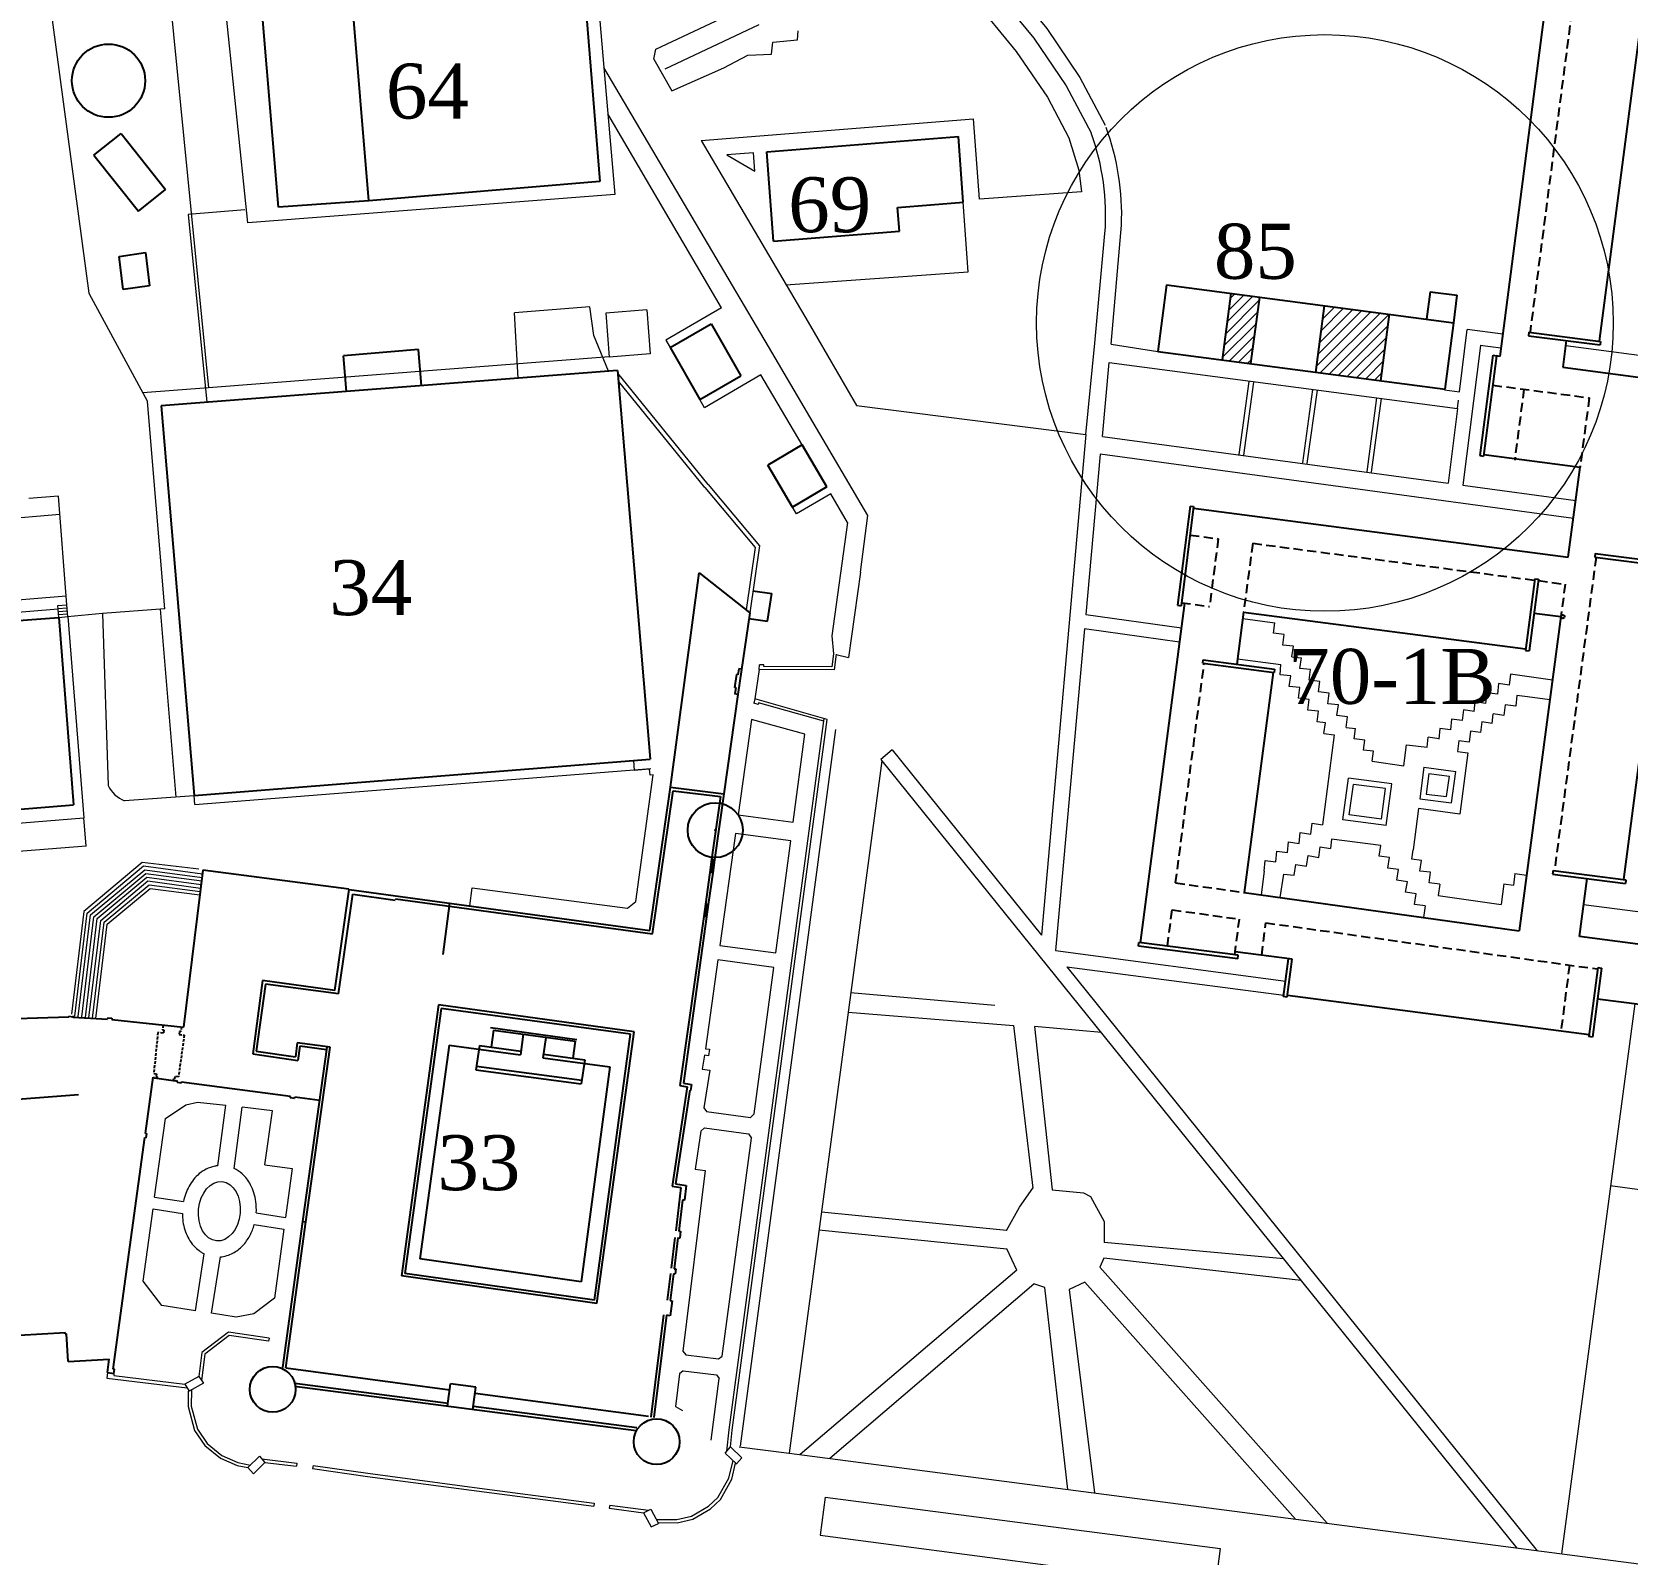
# Model space of a CAD drawing. Header units: millimetres. Extents: x 740 to 5908, y 1492 to 3373.
# Drawn here: x 4745.2 to 4919.4, y 2730.4 to 2896.7 of the extents above; entities that cross this region are included whole.
import ezdxf

# ---------------------------------------------------------------- set-up
doc = ezdxf.new("R2010")
doc.units = ezdxf.units.MM
doc.header["$PDMODE"] = 32
doc.header["$PDSIZE"] = 6
doc.linetypes.add('OCULTA2', pattern=[0.3, 0.2, -0.1])
doc.linetypes.add('OCULTA3', pattern=[0.45, 0.3, -0.15])
for name, color, linetype in [('AUXIPUNT', 7, 'Continuous'), ('CERCAS', 42, 'Continuous'), ('CONSTRU3', 3, 'Continuous'), ('CVL_PUNTO_NUM', 7, 'Continuous'), ('EDIFICIOS', 7, 'Continuous'), ('OTROS', 6, 'Continuous'), ('TEMPO', 7, 'Continuous')]:
    doc.layers.add(name, color=color, linetype=linetype)
doc.layers.add('VIAPEATO', color=8, linetype='Continuous', lineweight=0)
doc.styles.add('ARIAL', font='BOOKOS.TTF')

msp = doc.modelspace()

# ---------------------------------------------------------------- hatches: boundary and pattern name
at = {"layer": 'EDIFICIOS', "lineweight": 0}
h = msp.add_hatch(dxfattribs=at)
h.set_pattern_fill('ANSI31', color=5, scale=0.25, style=0)
h.set_pattern_definition([(45, (15638.3434, 6030.32506), (-0.56126601, 0.56126601), [])])
h.paths.add_polyline_path([(4893.45, 2865.84), (4886.36, 2866.77), (4885.42, 2859.52), (4892.51, 2858.59)])
h.paths.add_polyline_path([(4879.24, 2867.71), (4876.11, 2868.12), (4875.16, 2860.86), (4878.28, 2860.45)])

# ---------------------------------------------------------------- linework, layer by layer
at = {"ltscale": 2}
msp.add_line((4823.58, 2833.23, 10), (4822.26, 2824.33, 10), dxfattribs=at)
at = {"layer": 'AUXIPUNT', "color": 7}
msp.add_point((4819.81, 2809.5, 11.37), dxfattribs=at)
at = {"layer": 'CERCAS', "color": 7}
for p, q in [((4787.41, 2861.99), (4779.22, 2861.31)), ((4779.52, 2857.41), (4779.22, 2861.31)), ((4787.72, 2858.04), (4787.41, 2861.99))]:
    msp.add_line(p, q, dxfattribs=at)
at = {"layer": 'CONSTRU3', "color": 7}
for p, q in [((4751.94, 2883.23), (4754.91, 2885.6)), ((4754.91, 2885.6), (4759.78, 2879.48)), ((4751.94, 2883.23), (4756.81, 2877.11)), ((4756.81, 2877.11), (4759.78, 2879.48)), ((4754.72, 2872.14), (4757.58, 2872.58)), ((4755.16, 2868.56), (4754.72, 2872.14)), ((4757.58, 2872.58), (4758.02, 2868.96)), ((4758.02, 2868.96), (4755.16, 2868.56)), ((4897.88, 2868.3), (4897.49, 2865.31)), ((4897.88, 2868.3), (4900.85, 2867.91)), ((4900.47, 2864.92), (4900.85, 2867.91)), ((4814.87, 2862.21), (4819.37, 2864.79)), ((4819.37, 2864.79), (4822.62, 2859.1)), ((4814.87, 2862.21), (4818.12, 2856.52)), ((4818.12, 2856.52), (4822.62, 2859.1)), ((4829.29, 2851.57), (4825.55, 2849.37)), ((4831.99, 2846.99), (4829.29, 2851.57)), ((4828.25, 2844.79), (4825.55, 2849.37)), ((4831.99, 2846.99), (4828.25, 2844.79))]:
    msp.add_line(p, q, dxfattribs=at)
at = {"layer": 'EDIFICIOS', "color": 7}
for p, q in [((4912.09, 2912.01), (4905.5, 2861.24)), ((4805.15, 2905.49), (4807.22, 2880.34)), ((4772.1, 2877.53), (4770.02, 2902.57)), ((4781.99, 2878.24), (4779.9, 2903.39)), ((4921.7, 2903.81), (4916.34, 2862.9)), ((4825.43, 2883.58), (4846.36, 2885.25)), ((4846.9, 2878.07), (4846.36, 2885.25)), ((4826.16, 2873.83), (4825.43, 2883.58)), ((4807.22, 2880.34), (4781.99, 2878.24)), ((4781.99, 2878.24), (4772.1, 2877.53)), ((4839.73, 2877.5), (4846.94, 2878.07)), ((4839.92, 2874.93), (4839.73, 2877.5)), ((4826.16, 2873.83), (4839.92, 2874.93)), ((4869.09, 2869.04), (4868.14, 2861.78)), ((4869.09, 2869.04), (4900.47, 2864.92)), ((4876.11, 2868.12), (4875.16, 2860.86)), ((4879.24, 2867.71), (4878.28, 2860.45)), ((4885.41, 2859.5), (4886.36, 2866.77)), ((4892.51, 2858.58), (4893.45, 2865.84)), ((4899.53, 2857.67), (4900.47, 2864.92)), ((4908.67, 2863.89), (4908.62, 2863.5)), ((4908.62, 2863.5), (4916.44, 2862.49)), ((4908.67, 2863.89), (4916.49, 2862.88)), ((4912.75, 2862.96), (4912.38, 2860.06)), ((4916.49, 2862.88), (4916.44, 2862.49)), ((4868.14, 2861.78), (4899.53, 2857.67)), ((4904.75, 2861.36), (4903.33, 2850.4)), ((4905.15, 2861.29), (4903.73, 2850.35)), ((4904.75, 2861.36), (4905.15, 2861.29)), ((4905.5, 2861.24), (4905.15, 2861.29)), ((4809.14, 2859.7), (4759.31, 2855.85)), ((4809.14, 2859.7), (4812.7, 2817.25)), ((4912.38, 2860.06), (4966.37, 2852.97)), ((4759.31, 2855.85), (4762.89, 2813.27)), ((4903.33, 2850.4), (4903.73, 2850.35)), ((4903.75, 2850.51), (4914.26, 2849.13)), ((4912.98, 2839.3), (4914.26, 2849.13)), ((4871.67, 2844.88), (4870.28, 2834.06)), ((4872.06, 2844.83), (4870.68, 2834.01)), ((4871.67, 2844.88), (4872.06, 2844.83)), ((4872.04, 2844.66), (4912.98, 2839.3)), ((4872.06, 2844.83), (4872.06, 2844.83)), ((4915.91, 2839.73), (4915.86, 2839.33)), ((4915.86, 2839.33), (4923.64, 2838.31)), ((4915.91, 2839.73), (4923.69, 2838.71)), ((4919.05, 2804.11), (4923.49, 2838.26)), ((4814.92, 2814.18, 10), (4818.07, 2837.62, 10)), ((4818.07, 2837.62, 10), (4823.58, 2833.23, 10)), ((4909.33, 2836.95), (4908.29, 2829.12)), ((4909.73, 2836.9), (4908.69, 2829.07)), ((4909.33, 2836.95), (4909.73, 2836.9)), ((4866.25, 2797.2), (4871.08, 2834.28)), ((4870.28, 2834.06), (4870.68, 2834.01)), ((4877.52, 2833.32), (4876.77, 2827.64)), ((4877.52, 2833.32), (4908.32, 2829.29)), ((4912.17, 2832.84), (4907.62, 2798.52)), ((4909.24, 2833.2), (4912.17, 2832.84)), ((4731.37, 2831.42), (4748.11, 2832.74)), ((4748.11, 2832.74), (4749.73, 2812.26)), ((4873.06, 2827.73), (4873.11, 2828.12)), ((4873.06, 2827.73), (4880.85, 2826.71)), ((4873.11, 2828.12), (4880.9, 2827.1)), ((4908.29, 2829.12), (4908.69, 2829.07)), ((4822.13, 2826.49, 10), (4821.93, 2825.09, 10)), ((4822.27, 2826.47, 10), (4822.13, 2826.49, 10)), ((4822.37, 2827.13, 10), (4822.27, 2826.47, 10)), ((4822.64, 2827.09, 10), (4822.37, 2827.13, 10)), ((4880.73, 2826.72), (4877.57, 2802.7)), ((4880.9, 2827.1), (4880.85, 2826.71)), ((4822.26, 2824.33, 10), (4820.75, 2813.47, 10)), ((4822.07, 2825.07, 10), (4821.93, 2825.09, 10)), ((4822.07, 2825.07, 10), (4821.96, 2824.38, 10)), ((4822.26, 2824.33, 10), (4821.96, 2824.38, 10)), ((4762.89, 2813.3), (4812.7, 2817.25)), ((4812.68, 2798.55, 10), (4814.92, 2814.18, 10)), ((4812.96, 2798.17, 10), (4815.2, 2813.81, 10)), ((4814.92, 2814.18, 10), (4820.75, 2813.47, 10)), ((4815.2, 2813.81, 10), (4820.37, 2813.18, 10)), ((4732.99, 2810.93), (4749.73, 2812.26)), ((4820.37, 2813.18, 10), (4819.4, 2806.29, 10)), ((4820.75, 2813.47, 10), (4819.72, 2806.25, 10)), ((4763.85, 2805.15), (4761.74, 2787.99)), ((4779.81, 2803.06), (4763.85, 2805.15)), ((4819.4, 2806.29, 10), (4819.22, 2804.89, 10)), ((4819.53, 2806.28, 10), (4819.35, 2804.87, 10)), ((4819.72, 2806.25, 10), (4819.53, 2806.28, 10)), ((4819.72, 2806.25, 10), (4819.55, 2804.85, 10)), ((4911.32, 2805.1), (4911.27, 2804.71)), ((4911.32, 2805.1), (4919.26, 2804.06)), ((4819.22, 2804.89, 10), (4818.73, 2801.43, 10)), ((4819.55, 2804.85, 10), (4819.05, 2801.38, 10)), ((4819.55, 2804.85, 10), (4819.35, 2804.87, 10)), ((4911.27, 2804.71), (4919.21, 2803.67)), ((4914.19, 2797.89), (4915.02, 2804.22)), ((4919.05, 2804.11), (4919.27, 2804.08)), ((4919.27, 2804.08), (4919.21, 2803.67)), ((4778.26, 2792, 10), (4779.84, 2803.02, 10)), ((4778.67, 2791.61, 10), (4780.23, 2802.5, 10)), ((4779.84, 2803.02, 10), (4812.68, 2798.55, 10)), ((4780.23, 2802.5, 10), (4784.87, 2801.87, 10)), ((4784.89, 2802, 10), (4812.96, 2798.17, 10)), ((4790.08, 2795.92, 10), (4790.82, 2801.54, 10)), ((4877.57, 2802.7), (4907.62, 2798.52)), ((4818.55, 2800.07, 10), (4815.96, 2781.6, 10)), ((4818.87, 2800.03, 10), (4816.33, 2781.87, 10)), ((4818.73, 2801.43, 10), (4818.55, 2800.07, 10)), ((4818.85, 2801.41, 10), (4818.68, 2800.06, 10)), ((4818.87, 2800.03, 10), (4818.68, 2800.06, 10)), ((4819.05, 2801.38, 10), (4818.85, 2801.41, 10)), ((4819.05, 2801.38, 10), (4818.87, 2800.03, 10)), ((4866.04, 2796.82), (4866.09, 2797.22)), ((4876.88, 2795.44), (4866.04, 2796.82)), ((4876.93, 2795.84), (4866.09, 2797.22)), ((4975.35, 2789.9), (4914.19, 2797.89)), ((4876.93, 2795.84), (4876.55, 2795.89)), ((4882.83, 2795.41), (4876.59, 2796.23)), ((4876.88, 2795.44), (4876.93, 2795.84)), ((4881.89, 2791.33), (4882.43, 2795.46)), ((4882.29, 2791.28), (4882.83, 2795.41)), ((4916.2, 2794.49), (4915.22, 2786.96)), ((4916.2, 2794.49), (4916.6, 2794.43)), ((4770.37, 2793.07, 10), (4769.29, 2785.09, 10)), ((4778.26, 2792, 10), (4770.37, 2793.07, 10)), ((4916.6, 2794.43), (4915.61, 2786.91)), ((4770.68, 2792.7, 10), (4769.68, 2785.36, 10)), ((4778.67, 2791.61, 10), (4770.68, 2792.7, 10)), ((4882.29, 2791.28), (4881.89, 2791.33)), ((4915.24, 2787.14), (4882.31, 2791.44)), ((4938.4, 2788.15), (4916.16, 2791.05)), ((4789.58, 2790.41, 10), (4785.55, 2760.82, 10)), ((4789.86, 2790.04, 10), (4785.92, 2761.1, 10)), ((4810.94, 2787.49, 10), (4789.58, 2790.41, 10)), ((4810.57, 2787.21, 10), (4789.86, 2790.04, 10)), ((4742.37, 2788.89), (4749.21, 2789.13)), ((4749.21, 2789.18), (4749.69, 2789.11)), ((4749.21, 2789.18), (4749.21, 2789.13)), ((4749.69, 2789.11), (4749.68, 2789.06)), ((4749.68, 2789.06), (4753.44, 2788.86)), ((4753.46, 2789.02), (4753.44, 2788.86)), ((4753.46, 2789.02), (4753.92, 2788.97)), ((4753.92, 2788.97), (4753.9, 2788.81)), ((4753.9, 2788.81), (4761.74, 2787.99)), ((4795.28, 2787.94, 10), (4804.7, 2786.64, 10)), ((4795.59, 2787.65, 10), (4795.33, 2785.8, 10)), ((4795.59, 2787.65, 10), (4804.52, 2786.45, 10)), ((4774.16, 2786.28, 10), (4773.96, 2784.74, 10)), ((4777.75, 2785.79, 10), (4774.16, 2786.28, 10)), ((4774.45, 2785.91, 10), (4774.24, 2784.36, 10)), ((4777.34, 2785.51, 10), (4774.45, 2785.91, 10)), ((4774.78, 2766.77, 10), (4777.42, 2785.79, 10)), ((4775.11, 2766.73, 10), (4777.75, 2785.79, 10)), ((4790.76, 2786.02, 10), (4787.53, 2762.69, 10)), ((4790.76, 2786.02, 10), (4798.54, 2784.97, 10)), ((4794.05, 2785.97, 10), (4793.68, 2783.33, 10)), ((4794.05, 2785.97, 10), (4798.59, 2785.36, 10)), ((4798.85, 2787.21, 10), (4798.54, 2784.97, 10)), ((4801.31, 2786.87, 10), (4800.99, 2784.64, 10)), ((4804.52, 2786.45, 10), (4804.26, 2784.6, 10)), ((4806.61, 2758.16, 10), (4810.57, 2787.21, 10)), ((4806.89, 2757.79, 10), (4810.94, 2787.49, 10)), ((4915.24, 2787.14), (4915.22, 2786.96)), ((4915.61, 2786.91), (4915.22, 2786.96)), ((4769.29, 2785.09, 10), (4774.24, 2784.36, 10)), ((4769.68, 2785.36, 10), (4773.96, 2784.74, 10)), ((4800.99, 2784.64, 10), (4808.31, 2783.66, 10)), ((4801.05, 2785.03, 10), (4805.55, 2784.43, 10)), ((4805.55, 2784.43, 10), (4805.18, 2781.78, 10)), ((4757.59, 2776.37), (4758.42, 2782.51)), ((4758.42, 2782.51), (4758.55, 2782.49)), ((4758.54, 2782.44), (4758.55, 2782.49)), ((4758.54, 2782.44), (4758.84, 2782.4)), ((4758.84, 2782.4), (4760.61, 2782.16)), ((4793.68, 2783.33, 10), (4805.18, 2781.78, 10)), ((4793.74, 2783.72, 10), (4805.23, 2782.18, 10)), ((4808.31, 2783.66, 10), (4805.15, 2760.19, 10)), ((4750.28, 2780.59), (4724.24, 2778.65)), ((4760.61, 2782.16), (4760.91, 2782.12)), ((4760.91, 2782.12), (4760.92, 2782.16)), ((4760.92, 2782.16), (4761.06, 2782.14)), ((4761.03, 2781.98), (4761.06, 2782.14)), ((4761.03, 2781.98), (4761.5, 2781.92)), ((4761.5, 2781.92), (4761.51, 2782.02)), ((4761.51, 2782.02), (4773.41, 2780.45)), ((4816.74, 2781.47, 10), (4815.09, 2770.61, 10)), ((4817.02, 2781.09, 10), (4815.47, 2770.89, 10)), ((4815.96, 2781.6, 10), (4816.74, 2781.47, 10)), ((4816.33, 2781.87, 10), (4817.21, 2781.72, 10)), ((4817.12, 2781.08, 10), (4817.02, 2781.09, 10)), ((4817.21, 2781.72, 10), (4817.12, 2781.08, 10)), ((4773.39, 2780.3), (4773.41, 2780.45)), ((4773.39, 2780.3), (4773.86, 2780.24)), ((4773.86, 2780.24), (4773.88, 2780.39)), ((4773.88, 2780.39), (4776.62, 2780.02)), ((4754.07, 2750.64), (4757.53, 2775.93)), ((4757.67, 2775.91), (4757.73, 2776.36)), ((4815.09, 2770.61, 10), (4816.07, 2770.47, 10)), ((4815.47, 2770.89, 10), (4816.64, 2770.71, 10)), ((4816.07, 2770.47, 10), (4815.5, 2765.76, 10)), ((4816.64, 2770.71, 10), (4816.44, 2769.09, 10)), ((4816.24, 2769.11, 10), (4815.82, 2765.72, 10)), ((4816.44, 2769.09, 10), (4816.24, 2769.11, 10)), ((4772.57, 2750.82, 10), (4774.78, 2766.77, 10)), ((4772.9, 2750.78, 10), (4775.11, 2766.73, 10)), ((4774.74, 2766.78, 10), (4775.11, 2766.73, 10)), ((4815.41, 2765.02, 10), (4815, 2761.65, 10)), ((4815.74, 2764.98, 10), (4815.32, 2761.61, 10)), ((4815.74, 2764.98, 10), (4815.93, 2764.96, 10)), ((4815.82, 2765.72, 10), (4816.02, 2765.69, 10)), ((4816.02, 2765.69, 10), (4815.93, 2764.96, 10)), ((4805.15, 2760.19, 10), (4787.53, 2762.69, 10)), ((4815.32, 2761.61, 10), (4815.52, 2761.58, 10)), ((4815.52, 2761.58, 10), (4815.45, 2761.04, 10)), ((4806.89, 2757.79, 10), (4785.55, 2760.82, 10)), ((4806.61, 2758.16, 10), (4785.92, 2761.1, 10)), ((4814.93, 2761.1, 10), (4814.57, 2758.16, 10)), ((4815.26, 2761.06, 10), (4814.9, 2758.12, 10)), ((4815.26, 2761.06, 10), (4815.45, 2761.04, 10)), ((4814.9, 2758.12, 10), (4815.1, 2758.1, 10)), ((4815.1, 2758.1, 10), (4814.9, 2756.47, 10)), ((4814.15, 2756.56, 10), (4812.79, 2745.41, 10)), ((4814.48, 2756.52, 10), (4813.12, 2745.37, 10)), ((4814.9, 2756.47, 10), (4814.48, 2756.52, 10)), ((4726.37, 2753.3), (4748.8, 2754.64)), ((4748.81, 2754.5), (4748.8, 2754.64)), ((4748.81, 2754.5), (4748.97, 2754.51)), ((4749.14, 2751.49), (4748.97, 2754.51)), ((4749.14, 2751.49), (4753.63, 2751.71)), ((4753.43, 2750.26), (4753.63, 2751.71)), ((4753.43, 2750.26), (4754.14, 2750.15)), ((4754.2, 2750.63), (4754.07, 2750.64)), ((4754.14, 2750.15), (4754.2, 2750.63)), ((4772.9, 2750.78, 10), (4790.82, 2748.39, 10)), ((4773.86, 2748.79, 10), (4811.18, 2743.94, 10)), ((4773.91, 2749.12, 10), (4790.63, 2746.94, 10)), ((4790.58, 2746.59, 10), (4790.9, 2749.04, 10)), ((4793.67, 2748.67, 10), (4790.9, 2749.04, 10)), ((4793.35, 2746.23, 10), (4793.67, 2748.67, 10)), ((4793.58, 2748.02, 10), (4812.52, 2745.5, 10)), ((4793.4, 2746.58, 10), (4811.23, 2744.26, 10))]:
    msp.add_line(p, q, dxfattribs=at)
at = {"layer": 'EDIFICIOS', "color": 7, "linetype": 'OCULTA2', "ltscale": 5}
for p, q in [((4914.12, 2904.8), (4908.8, 2863.88)), ((4904.74, 2858.1), (4915.26, 2856.72)), ((4908.13, 2857.66), (4907.12, 2849.91)), ((4915.26, 2856.72), (4914.26, 2849.13)), ((4871.67, 2841.73), (4874.74, 2841.33)), ((4874.74, 2841.33), (4873.79, 2833.93)), ((4878.51, 2840.83), (4877.52, 2833.32)), ((4878.51, 2840.83), (4909.31, 2836.8)), ((4916.01, 2839.31), (4911.46, 2805.09)), ((4909.71, 2836.75), (4912.64, 2836.36)), ((4912.64, 2836.36), (4912.17, 2832.84)), ((4870.72, 2834.33), (4873.79, 2833.93)), ((4870.09, 2803.74), (4873.21, 2827.71)), ((4870.09, 2803.74), (4877.57, 2802.7)), ((4869.19, 2796.82), (4869.71, 2800.8)), ((4869.71, 2800.8), (4877.06, 2799.78)), ((4876.55, 2795.89), (4877.06, 2799.78)), ((4879.49, 2795.85), (4879.95, 2799.38)), ((4879.95, 2799.38), (4916.18, 2794.34)), ((4913.11, 2794.77), (4912.17, 2787.54))]:
    msp.add_line(p, q, dxfattribs=at)
at = {"layer": 'EDIFICIOS', "color": 7, "linetype": 'OCULTA3'}
for points in [[(4759.5, 2788.23), (4759.45, 2787.68), (4759.58, 2787.67), (4759.54, 2787.34), (4758.94, 2787.4), (4758.49, 2782.92), (4758.78, 2782.88), (4758.74, 2782.59), (4758.87, 2782.58), (4758.84, 2782.4)], [(4761.5, 2788.02), (4761.45, 2787.5), (4761.3, 2787.52), (4761.26, 2787.18), (4761.82, 2787.12), (4761.18, 2782.55), (4760.79, 2782.61), (4760.75, 2782.32), (4760.64, 2782.34), (4760.61, 2782.16)]]:
    msp.add_lwpolyline(points, dxfattribs=at)
at = {"layer": 'EDIFICIOS', "color": 5, "lineweight": 0}
msp.add_circle((4886.4, 2864.89), 31.49, dxfattribs=at)
at = {"layer": 'EDIFICIOS', "color": 7}
for centre, radius in [((4912.37, 2832.82), 0.2), ((4749.69, 2789.11), 0.05), ((4771.48, 2748.43, 10), 2.5), ((4813.41, 2742.71, 10), 2.5)]:
    msp.add_circle(centre, radius, dxfattribs=at)
at = {"layer": 'OTROS', "color": 7}
for p, q in [((4823.93, 2835.64), (4825.99, 2835.33)), ((4825.5, 2832.31), (4825.99, 2835.33)), ((4823.48, 2832.61), (4825.5, 2832.31))]:
    msp.add_line(p, q, dxfattribs=at)
at = {"layer": 'TEMPO', "color": 7}
msp.add_circle((4753.55, 2891.35), 4, dxfattribs=at)
at = {"layer": 'VIAPEATO', "color": 8}
for p, q in [((4805.57, 2917.37), (4807.63, 2892.79)), ((4759.61, 2906.83), (4764.48, 2857.82)), ((4768.78, 2875.81), (4765.49, 2907.5)), ((4746.39, 2905.34), (4751.4, 2868.16)), ((4843.58, 2905.61), (4852.69, 2894.55)), ((4813.34, 2894.78), (4823.48, 2899.57)), ((4814.34, 2892.65), (4824.62, 2897.5)), ((4825.96, 2894.26), (4826.11, 2895.55)), ((4826.11, 2895.55), (4828.8, 2895.81)), ((4828.8, 2895.81), (4828.85, 2896.81)), ((4813.11, 2893.69), (4813.34, 2894.78)), ((4820.76, 2892.77), (4823.36, 2894.12)), ((4823.36, 2894.12), (4825.96, 2894.26)), ((4852.69, 2894.55), (4856.08, 2889.56)), ((4807.63, 2892.79), (4808.83, 2878.92)), ((4825.62, 2862.32), (4807.63, 2892.79)), ((4813.11, 2893.69), (4815.07, 2890.24)), ((4815.07, 2890.24), (4820.76, 2892.77)), ((4856.08, 2889.56), (4858.42, 2885.12)), ((4820.49, 2866.56), (4808.07, 2887.73)), ((4818.29, 2884.81), (4848.02, 2887.19)), ((4848.68, 2878.42), (4848.02, 2887.19)), ((4858.42, 2885.12), (4859.53, 2881.58)), ((4818.29, 2884.81), (4829.96, 2864.97)), ((4823.98, 2883.47), (4821.09, 2883.25)), ((4824.14, 2881.47), (4823.98, 2883.47)), ((4821.09, 2883.25), (4824.14, 2881.47)), ((4859.53, 2881.58), (4859.8, 2879.21)), ((4808.83, 2878.92), (4768.78, 2875.81)), ((4859.8, 2879.21), (4848.68, 2878.42)), ((4768.45, 2877.23), (4762.24, 2876.75)), ((4762.24, 2876.75), (4764.3, 2856.24)), ((4847.42, 2870.46), (4846.9, 2878.07)), ((4861.26, 2862.69), (4862.37, 2874.66)), ((4863.05, 2862.56), (4864.17, 2875.56)), ((4827.51, 2869.04), (4847.42, 2870.46)), ((4751.4, 2868.16), (4757.82, 2856.31)), ((4806.12, 2866.64), (4797.9, 2865.99)), ((4798.27, 2858.86), (4797.9, 2865.99)), ((4806.56, 2863.54), (4806.12, 2866.64)), ((4812.34, 2866.32), (4807.85, 2865.96)), ((4807.85, 2865.96), (4808.24, 2861.15)), ((4812.34, 2866.32), (4812.72, 2861.51)), ((4820.49, 2866.56), (4814.41, 2863)), ((4829.96, 2864.97), (4835.24, 2855.87)), ((4808.14, 2859.62), (4806.56, 2863.54)), ((4814.41, 2863), (4814.87, 2862.21)), ((4860.28, 2852.71), (4861.26, 2862.69)), ((4863.05, 2862.56), (4868.14, 2861.78)), ((4901.11, 2857.36), (4901.95, 2864.17)), ((4905.81, 2863.66), (4901.95, 2864.17)), ((4808.24, 2861.19), (4764.48, 2857.82)), ((4812.72, 2861.51), (4808.24, 2861.15)), ((4836.46, 2843.85), (4825.62, 2862.32)), ((4903.39, 2862.42), (4901.46, 2847.18)), ((4905.61, 2862.13), (4903.35, 2862.43)), ((4924.81, 2860.79), (4912.69, 2862.38)), ((4819.03, 2847.24, 10), (4809.16, 2859.4, 10)), ((4824.79, 2859.23), (4818.65, 2855.63)), ((4829.29, 2851.57), (4824.79, 2859.23)), ((4862.1, 2852.51), (4862.85, 2860.56)), ((4862.85, 2860.56), (4900.89, 2855.54)), ((4764.48, 2857.82), (4757.3, 2857.26)), ((4818.66, 2846.94, 10), (4809.23, 2858.55, 10)), ((4878.09, 2858.5), (4877, 2850.53)), ((4878.59, 2858.43), (4877.49, 2850.46)), ((4885.04, 2857.62), (4883.93, 2849.63)), ((4885.54, 2857.55), (4884.43, 2849.56)), ((4899.47, 2857.58), (4901.11, 2857.36)), ((4759.68, 2833.69), (4757.82, 2856.31)), ((4818.65, 2855.63), (4818.12, 2856.52)), ((4835.24, 2855.87), (4860.28, 2852.71)), ((4892.03, 2856.71), (4890.96, 2848.64)), ((4892.53, 2856.64), (4891.45, 2848.58)), ((4900.89, 2855.54), (4899.86, 2847.4)), ((4900.89, 2855.54), (4901, 2856.46)), ((4860.28, 2852.71), (4855.43, 2798.04)), ((4862.1, 2852.51), (4899.86, 2847.4)), ((4861.85, 2850.57), (4860.28, 2833.07)), ((4913.53, 2843.54), (4861.85, 2850.57)), ((4818.66, 2846.94, 10), (4824.18, 2840.37, 10)), ((4819.03, 2847.24, 10), (4824.66, 2840.54, 10)), ((4901.46, 2847.18), (4913.79, 2845.52)), ((4748.08, 2845.99), (4744.86, 2845.73)), ((4748.99, 2834.1), (4748.08, 2845.99)), ((4832.43, 2846.23), (4828.69, 2844.03)), ((4834.27, 2843.09), (4832.43, 2846.23)), ((4729.49, 2842.44), (4748.24, 2844)), ((4828.69, 2844.03), (4828.25, 2844.79)), ((4835.67, 2837.66), (4836.46, 2843.85)), ((4834.27, 2843.09), (4832.54, 2830.72)), ((4824.18, 2840.37, 10), (4823.17, 2833.55, 10)), ((4824.66, 2840.54, 10), (4823.58, 2833.23, 10)), ((4835.67, 2837.66), (4834.37, 2828.36)), ((4730.19, 2833.6), (4748.91, 2835.08)), ((4731.3, 2832.33), (4748.03, 2833.66)), ((4748.01, 2834.02), (4749, 2834.1)), ((4748.11, 2832.74), (4748.01, 2834.02)), ((4748.03, 2833.7), (4749.03, 2833.78)), ((4748.06, 2833.38), (4749.05, 2833.46)), ((4748.08, 2833.06), (4749.08, 2833.14)), ((4748.11, 2832.74), (4749.1, 2832.82)), ((4749.1, 2832.82), (4749, 2834.1)), ((4752.9, 2833.15), (4749.08, 2832.81)), ((4752.9, 2833.15), (4749.08, 2832.81)), ((4749.1, 2832.82), (4750.84, 2810.84)), ((4759.68, 2833.69), (4752.9, 2833.15)), ((4752.9, 2833.15), (4753.52, 2814.37)), ((4759.17, 2833.65), (4760.9, 2813.1)), ((4860.28, 2833.07), (4870.73, 2831.61)), ((4860.14, 2831.49), (4856.99, 2796.35)), ((4870.53, 2830.03), (4860.14, 2831.49)), ((4877.43, 2832.62), (4880.93, 2832.16)), ((4880.78, 2831), (4880.93, 2832.16)), ((4832.54, 2830.72), (4832.73, 2828.75)), ((4881.94, 2830.87), (4880.78, 2831)), ((4881.79, 2829.71), (4881.94, 2830.87)), ((4882.95, 2829.59), (4881.79, 2829.71)), ((4882.8, 2828.43), (4882.95, 2829.59)), ((4832.73, 2828.75), (4832.55, 2827.32)), ((4833.02, 2828.71), (4832.81, 2827.02)), ((4833.02, 2828.68), (4834.37, 2828.36)), ((4876.85, 2828.21), (4881.58, 2827.58)), ((4882.8, 2828.43), (4883.83, 2828.32)), ((4883.67, 2827.16), (4883.83, 2828.32)), ((4824.62, 2827.06), (4824.15, 2823.84)), ((4824.62, 2827.06), (4824.63, 2827.56)), ((4832.81, 2827.02), (4824.62, 2827.06)), ((4832.81, 2827.02), (4824.62, 2827.06)), ((4825.13, 2827.56), (4824.63, 2827.56)), ((4825.13, 2827.36), (4825.13, 2827.56)), ((4832.55, 2827.32), (4825.13, 2827.36)), ((4881.5, 2826.47), (4881.58, 2827.58)), ((4882.67, 2826.35), (4881.5, 2826.47)), ((4882.51, 2825.19), (4882.67, 2826.35)), ((4884.84, 2827.03), (4883.67, 2827.16)), ((4884.68, 2825.87), (4884.84, 2827.03)), ((4885.85, 2825.75), (4884.68, 2825.87)), ((4906.65, 2826.52), (4906.53, 2825.35)), ((4911.25, 2825.9), (4906.65, 2826.52)), ((4883.67, 2825.07), (4882.51, 2825.19)), ((4883.52, 2823.9), (4883.67, 2825.07)), ((4885.69, 2824.59), (4885.85, 2825.75)), ((4886.86, 2824.46), (4885.69, 2824.59)), ((4886.7, 2823.3), (4886.86, 2824.46)), ((4904.08, 2824.5), (4903.95, 2823.34)), ((4905.24, 2824.35), (4904.08, 2824.5)), ((4905.37, 2825.51), (4905.24, 2824.35)), ((4906.53, 2825.35), (4905.37, 2825.51)), ((4907.37, 2824.21), (4907.24, 2823.04)), ((4908.53, 2824.05), (4907.37, 2824.21)), ((4824.15, 2823.84), (4824.01, 2823.36)), ((4824.49, 2823.22), (4824.01, 2823.36)), ((4832.04, 2821.6), (4824.15, 2823.84)), ((4832.04, 2821.6), (4824.15, 2823.84)), ((4824.55, 2823.42), (4824.49, 2823.22)), ((4831.67, 2821.39), (4824.55, 2823.42)), ((4884.68, 2823.78), (4883.52, 2823.9)), ((4884.53, 2822.62), (4884.68, 2823.78)), ((4885.69, 2822.5), (4884.53, 2822.62)), ((4885.54, 2821.34), (4885.69, 2822.5)), ((4887.87, 2823.18), (4886.7, 2823.3)), ((4887.71, 2822.02), (4887.87, 2823.18)), ((4901.52, 2822.63), (4901.39, 2821.46)), ((4902.68, 2822.47), (4901.52, 2822.63)), ((4902.68, 2822.47), (4902.79, 2823.5)), ((4903.95, 2823.34), (4902.79, 2823.5)), ((4906.08, 2823.2), (4905.95, 2822.04)), ((4907.24, 2823.04), (4906.08, 2823.2)), ((4910.96, 2823.73), (4908.53, 2824.05)), ((4821.33, 2744.01), (4831.71, 2821.7)), ((4821.66, 2743.96), (4832.04, 2821.6)), ((4823.78, 2821.57), (4822.32, 2811.16)), ((4829.58, 2819.98), (4823.78, 2821.57)), ((4886.45, 2821.24), (4885.54, 2821.34)), ((4886.29, 2820.06), (4886.45, 2821.24)), ((4888.87, 2821.89), (4887.71, 2822.02)), ((4888.72, 2820.73), (4888.87, 2821.89)), ((4888.72, 2820.73), (4889.75, 2820.62)), ((4889.6, 2819.46), (4889.75, 2820.62)), ((4900.23, 2821.62), (4900.1, 2820.46)), ((4901.39, 2821.46), (4900.23, 2821.62)), ((4903.52, 2821.32), (4903.39, 2820.16)), ((4904.68, 2821.16), (4903.52, 2821.32)), ((4904.68, 2821.16), (4904.79, 2822.19)), ((4905.95, 2822.04), (4904.79, 2822.19)), ((4828.32, 2810.36), (4829.58, 2819.98)), ((4832.93, 2820.51), (4831.48, 2809.59)), ((4887.4, 2819.91), (4886.15, 2810.1)), ((4886.29, 2820.06), (4887.4, 2819.91)), ((4890.76, 2819.34), (4889.6, 2819.46)), ((4890.62, 2818.25), (4890.76, 2819.34)), ((4897.57, 2818.57), (4897.69, 2819.65)), ((4898.85, 2819.49), (4897.69, 2819.65)), ((4898.94, 2820.61), (4898.82, 2819.45)), ((4900.1, 2820.46), (4898.94, 2820.61)), ((4901.02, 2819.26), (4900.88, 2818.1)), ((4902.15, 2819.12), (4901.02, 2819.26)), ((4902.28, 2820.31), (4902.15, 2819.12)), ((4903.39, 2820.16), (4902.28, 2820.31)), ((4839.14, 2818.26), (4837.88, 2817.23)), ((4837.88, 2817.23), (4838.01, 2817.09)), ((4839.14, 2818.26), (4855.43, 2798.04)), ((4891.69, 2818.13), (4890.62, 2818.25)), ((4891.54, 2817.02), (4891.69, 2818.13)), ((4895, 2816.54), (4895.31, 2818.81)), ((4895.31, 2818.81), (4897.57, 2818.57)), ((4900.88, 2818.1), (4902, 2817.96)), ((4902, 2817.96), (4901.14, 2811.24)), ((4762.97, 2812.3), (4812.78, 2816.25)), ((4810.87, 2817.11), (4810.95, 2816.02)), ((4812.64, 2816.16), (4810.95, 2816.02)), ((4811.15, 2801.71), (4813.04, 2815.54)), ((4812.7, 2815.5), (4812.64, 2816.16)), ((4813.04, 2815.54), (4812.7, 2815.5)), ((4838.01, 2817.09), (4827.87, 2741.48)), ((4838.01, 2817.09), (4907.34, 2731.1)), ((4891.54, 2817.02), (4895, 2816.54)), ((4897.2, 2816.37), (4896.75, 2812.92)), ((4897.2, 2816.37), (4900.69, 2815.92)), ((4897.74, 2815.68), (4897.45, 2813.45)), ((4897.74, 2815.68), (4899.99, 2815.38)), ((4900.22, 2812.48), (4900.69, 2815.92)), ((4888.34, 2810.63), (4888.97, 2815.19)), ((4893.72, 2814.57), (4888.97, 2815.19)), ((4889.04, 2811.16), (4889.5, 2814.49)), ((4893.02, 2814.04), (4889.5, 2814.49)), ((4892.56, 2810.71), (4893.02, 2814.04)), ((4893.09, 2810.01), (4893.72, 2814.57)), ((4899.69, 2813.17), (4899.99, 2815.38)), ((4762.89, 2813.25), (4755.3, 2812.72)), ((4762.97, 2812.3), (4762.89, 2813.27)), ((4896.75, 2812.92), (4900.22, 2812.48)), ((4897.45, 2813.45), (4899.69, 2813.17)), ((4732.11, 2809.36), (4750.84, 2810.84)), ((4751.09, 2807.77), (4750.84, 2810.84)), ((4822.32, 2811.16), (4828.32, 2810.36)), ((4884.87, 2809.08), (4884.99, 2810.25)), ((4884.99, 2810.25), (4886.15, 2810.1)), ((4893.09, 2810.01), (4888.34, 2810.63)), ((4892.56, 2810.71), (4889.04, 2811.16)), ((4896.62, 2811.85), (4896.02, 2807.37)), ((4901.14, 2811.24), (4896.62, 2811.85)), ((4822.03, 2809.12), (4820.33, 2796.92)), ((4828.07, 2808.32), (4822.03, 2809.12)), ((4831.48, 2809.59), (4822.52, 2742.21)), ((4883.59, 2808.06), (4883.71, 2809.23)), ((4883.71, 2809.23), (4884.87, 2809.08)), ((4887.13, 2808.52), (4887.01, 2807.51)), ((4892.5, 2807.82), (4887.13, 2808.52)), ((4751.09, 2807.77), (4621.82, 2797.52)), ((4826.41, 2796.11), (4828.07, 2808.32)), ((4881.04, 2806.03), (4881.15, 2807.19)), ((4881.15, 2807.19), (4882.31, 2807.05)), ((4882.31, 2807.05), (4882.43, 2808.21)), ((4882.43, 2808.21), (4883.59, 2808.06)), ((4884.4, 2805.56), (4884.56, 2806.72)), ((4884.56, 2806.72), (4885.72, 2806.53)), ((4885.72, 2806.53), (4885.88, 2807.69)), ((4885.88, 2807.69), (4887.01, 2807.51)), ((4892.31, 2806.66), (4892.5, 2807.82)), ((4895.88, 2806.32), (4896.02, 2807.37)), ((4879.76, 2805.01), (4879.42, 2802.44)), ((4879.76, 2805.01), (4879.88, 2806.17)), ((4879.88, 2806.17), (4881.04, 2806.03)), ((4883.05, 2804.57), (4883.21, 2805.75)), ((4883.21, 2805.75), (4884.4, 2805.56)), ((4893.46, 2806.5), (4892.31, 2806.66)), ((4893.27, 2805.35), (4893.46, 2806.5)), ((4894.43, 2805.19), (4893.27, 2805.35)), ((4894.24, 2804.03), (4894.43, 2805.19)), ((4896.94, 2806.2), (4895.88, 2806.32)), ((4896.78, 2805.04), (4896.94, 2806.2)), ((4897.94, 2804.91), (4896.78, 2805.04)), ((4793.01, 2801.22, 10), (4793.28, 2803.2)), ((4793.28, 2803.2), (4810.22, 2800.99)), ((4881.89, 2804.71), (4881.46, 2802.16)), ((4881.89, 2804.71), (4883.05, 2804.57)), ((4895.4, 2803.87), (4894.24, 2804.03)), ((4895.21, 2802.72), (4895.4, 2803.87)), ((4897.78, 2803.75), (4897.94, 2804.91)), ((4898.95, 2803.62), (4897.78, 2803.75)), ((4898.95, 2803.62), (4898.78, 2802.36)), ((4905.95, 2803.65), (4905.65, 2801.4)), ((4905.95, 2803.65), (4906.99, 2803.51)), ((4907.15, 2804.78), (4906.99, 2803.51)), ((4907.15, 2804.78), (4908.42, 2804.6)), ((4810.22, 2800.99), (4811.15, 2801.71)), ((4896.37, 2802.56), (4895.21, 2802.72)), ((4896.18, 2801.4), (4896.37, 2802.56)), ((4898.78, 2802.36), (4905.65, 2801.4)), ((4897.34, 2801.24), (4896.18, 2801.4)), ((4897.34, 2801.24), (4897.17, 2799.97)), ((4914.65, 2801.4), (4921.69, 2800.46)), ((4820.33, 2796.92), (4826.41, 2796.11)), ((4856.99, 2796.35), (4882.11, 2793.02)), ((4820.09, 2795.33), (4818.76, 2785.61)), ((4826.22, 2794.52), (4820.09, 2795.33)), ((4824.07, 2778.52), (4826.22, 2794.52)), ((4858.22, 2794.57), (4881.91, 2791.47)), ((4858.22, 2794.57), (4909.58, 2730.81)), ((4834.58, 2791.76), (4850.33, 2790.38)), ((4834.33, 2789.63), (4852.4, 2788.16)), ((4920.23, 2790.53), (4912.25, 2730.46)), ((4852.4, 2788.16), (4854.51, 2770.42)), ((4861.99, 2787.41), (4854.69, 2788.05)), ((4854.69, 2788.05), (4856.61, 2770.23)), ((4818.64, 2784.93), (4818.4, 2783.39)), ((4819.06, 2784.86), (4818.64, 2784.93)), ((4818.76, 2785.61), (4819.17, 2785.57)), ((4819.17, 2785.57), (4819.06, 2784.86)), ((4818.4, 2783.39), (4819.22, 2783.28)), ((4819.22, 2783.28), (4818.57, 2779.19)), ((4759.76, 2778), (4762, 2779.52)), ((4762, 2779.52), (4763.28, 2779.78)), ((4763.28, 2779.78), (4766.35, 2779.45)), ((4765.5, 2772.86), (4766.35, 2779.45)), ((4767.26, 2772.55), (4768.15, 2779.26)), ((4771.44, 2778.86), (4768.15, 2779.26)), ((4770.63, 2772.96), (4771.44, 2778.86)), ((4818.57, 2779.19), (4818.87, 2778.78)), ((4758.58, 2769.42), (4759.76, 2778)), ((4818.87, 2778.78), (4823.65, 2778.12)), ((4823.65, 2778.12), (4824.07, 2778.52)), ((4818.23, 2776.64), (4817.6, 2772.46)), ((4818.65, 2777), (4818.23, 2776.64)), ((4818.65, 2777), (4823.44, 2776.34)), ((4820.58, 2752.06), (4823.76, 2775.88)), ((4823.44, 2776.34), (4823.76, 2775.88)), ((4770.63, 2772.96), (4773.6, 2772.55)), ((4773.6, 2772.55), (4772.87, 2767.21)), ((4818.71, 2772.32), (4816.26, 2752.62)), ((4817.6, 2772.46), (4818.71, 2772.32)), ((4853.05, 2768.33), (4854.51, 2770.42)), ((4856.61, 2770.23), (4860.02, 2769.9)), ((4917.56, 2770.68), (4931.46, 2768.82)), ((4758.58, 2769.42), (4761.74, 2768.93)), ((4860.02, 2769.9), (4860.79, 2769.48)), ((4860.79, 2769.48), (4862.29, 2766.77)), ((4757.32, 2760.25), (4758.41, 2768.14)), ((4758.41, 2768.14), (4761.61, 2767.65)), ((4769.68, 2767.7), (4772.87, 2767.21)), ((4851.61, 2765.77), (4831.4, 2767.8)), ((4851.61, 2765.77), (4853.05, 2768.33)), ((4862.29, 2766.77), (4862.3, 2764.48)), ((4769.47, 2766.43), (4772.7, 2765.93)), ((4772.7, 2765.93), (4771.67, 2758.39)), ((4831.14, 2765.85), (4851.64, 2763.79)), ((4763.04, 2757.02), (4764, 2763.24)), ((4852.75, 2761.44), (4851.64, 2763.79)), ((4881.91, 2762.69), (4862.3, 2764.48)), ((4764.81, 2756.74), (4765.76, 2762.9)), ((4852.75, 2761.44), (4829.09, 2741.33)), ((4862.25, 2762.76), (4861.81, 2761.77)), ((4886.65, 2733.81), (4861.81, 2761.77)), ((4883.81, 2760.32), (4862.25, 2762.76)), ((4759.38, 2757.59), (4757.32, 2760.25)), ((4832.31, 2740.9), (4854.61, 2759.94)), ((4855.79, 2759.56), (4854.61, 2759.94)), ((4860.16, 2760.13), (4858.47, 2759.32)), ((4883.18, 2734.26), (4860.16, 2760.13)), ((4771.67, 2758.39), (4769.4, 2756.67)), ((4858.33, 2737.51), (4855.79, 2759.56)), ((4858.47, 2759.32), (4861.24, 2737.13)), ((4763.04, 2757.02), (4759.38, 2757.59)), ((4767.48, 2756.33), (4764.81, 2756.74)), ((4769.4, 2756.67), (4767.48, 2756.33)), ((4766.64, 2754.68), (4763.75, 2752.44)), ((4771.08, 2754.01), (4766.64, 2754.68)), ((4766.74, 2754.32), (4764.07, 2752.26)), ((4771.03, 2753.68), (4766.74, 2754.32)), ((4771.08, 2754.01), (4771.03, 2753.68)), ((4763.75, 2752.44), (4763.42, 2749.85)), ((4764.07, 2752.26), (4763.71, 2749.4)), ((4816.26, 2752.62), (4816.61, 2752.19)), ((4816.61, 2752.19), (4820.17, 2751.75)), ((4820.17, 2751.75), (4820.58, 2752.06)), ((4753.43, 2750.26), (4753.35, 2749.67)), ((4753.35, 2749.67), (4762.12, 2748.61)), ((4754.11, 2749.95), (4761.87, 2749.01)), ((4763.42, 2749.85), (4761.87, 2749.01)), ((4763.42, 2749.85), (4763.91, 2749.09)), ((4815.92, 2750.13), (4815.48, 2746.56)), ((4816.3, 2750.45), (4815.92, 2750.13)), ((4816.3, 2750.45), (4819.94, 2750)), ((4819.35, 2742.9), (4820.25, 2749.6)), ((4819.94, 2750), (4820.25, 2749.6)), ((4761.87, 2749.01), (4762.35, 2748.25)), ((4762.26, 2748.22), (4762.23, 2746.55)), ((4762.35, 2748.25), (4762.26, 2748.22)), ((4763.91, 2749.09), (4762.35, 2748.25)), ((4762.6, 2748.39), (4762.57, 2746.59)), ((4762.23, 2746.55), (4762.94, 2743.95)), ((4762.57, 2746.59), (4763.25, 2744.1)), ((4815.48, 2746.56), (4816.24, 2746.11)), ((4763.25, 2744.1), (4764.33, 2742.53)), ((4821.06, 2741.67), (4821.32, 2744)), ((4821.46, 2742.15), (4821.66, 2743.96)), ((4762.94, 2743.95), (4764.08, 2742.29)), ((4764.08, 2742.29), (4765.76, 2740.92)), ((4764.33, 2742.53), (4765.94, 2741.21)), ((4765.76, 2740.92), (4767.58, 2740.13)), ((4765.94, 2741.21), (4767.68, 2740.45)), ((4768.78, 2739.88), (4770.04, 2741.15)), ((4770.04, 2741.15), (4770.63, 2740.45)), ((4770.3, 2740.83), (4774.12, 2740.36)), ((4820.9, 2741.47), (4821.46, 2742.15)), ((4822.14, 2740.28), (4820.9, 2741.47)), ((4821.3, 2738.74), (4821.76, 2740.65)), ((4822.71, 2740.96), (4821.46, 2742.15)), ((4822.14, 2740.28), (4822.71, 2740.96)), ((4822.44, 2742.16), (4827.87, 2741.48)), ((4827.87, 2741.48), (4993.01, 2719.91)), ((4767.58, 2740.13), (4768.78, 2739.88)), ((4767.68, 2740.45), (4769.06, 2740.17)), ((4768.78, 2739.88), (4769.37, 2739.19)), ((4769.37, 2739.19), (4770.63, 2740.45)), ((4770.63, 2740.45), (4774.08, 2740.03)), ((4774.12, 2740.36), (4774.08, 2740.03)), ((4775.88, 2740.11), (4775.83, 2739.77)), ((4775.83, 2739.77), (4781.83, 2738.92)), ((4775.88, 2740.11), (4781.88, 2739.26)), ((4781.83, 2738.92), (4794.56, 2737.24)), ((4781.88, 2739.26), (4794.61, 2737.57)), ((4820.1, 2736.62), (4821.3, 2738.74)), ((4821.62, 2738.62), (4822.04, 2740.36)), ((4822.04, 2740.36), (4822.14, 2740.28)), ((4794.56, 2737.24), (4806.55, 2735.67)), ((4794.61, 2737.57), (4806.59, 2736.01)), ((4820.37, 2736.41), (4821.62, 2738.62)), ((4806.59, 2736.01), (4806.55, 2735.67)), ((4808.28, 2735.79), (4808.23, 2735.45)), ((4808.23, 2735.45), (4811.96, 2734.96)), ((4808.28, 2735.79), (4812.51, 2735.22)), ((4811.96, 2734.96), (4812.76, 2735.34)), ((4812.76, 2735.34), (4813.6, 2733.79)), ((4817.22, 2734.59), (4819.08, 2735.66)), ((4817.35, 2734.27), (4819.28, 2735.39)), ((4819.08, 2735.66), (4820.1, 2736.62)), ((4819.28, 2735.39), (4820.37, 2736.41)), ((4831.82, 2736.67), (4831.28, 2732.5)), ((4831.82, 2736.67), (4874.95, 2731.06)), ((4811.96, 2734.96), (4812.81, 2733.4)), ((4812.81, 2733.4), (4813.6, 2733.79)), ((4813.37, 2734.22), (4815.63, 2734.2)), ((4813.59, 2733.88), (4813.6, 2733.79)), ((4813.6, 2733.79), (4813.59, 2733.88)), ((4813.59, 2733.88), (4815.67, 2733.86)), ((4815.63, 2734.2), (4817.22, 2734.59)), ((4815.67, 2733.86), (4817.35, 2734.27)), ((4831.28, 2732.5), (4874.4, 2726.84)), ((4874.95, 2731.06), (4874.4, 2726.84))]:
    msp.add_line(p, q, dxfattribs=at)
at = {"layer": 'VIAPEATO', "color": 7}
for p, q in [((4759.68, 2833.69), (4752.9, 2833.15)), ((4757.53, 2775.93), (4757.67, 2775.91)), ((4757.59, 2776.37), (4757.73, 2776.36)), ((4754.14, 2750.15), (4754.11, 2749.95))]:
    msp.add_line(p, q, dxfattribs=at)
at = {"layer": 'VIAPEATO', "color": 8}
for points in [[(4855.49, 2921.35), (4844.59, 2910.91), (4856.01, 2897.04), (4859.64, 2891.7), (4862.39, 2886.48)], [(4843.11, 2909.95), (4854.61, 2895.99), (4858.14, 2890.8), (4860.85, 2885.67)], [(4763.42, 2805.25), (4757.22, 2805.98), (4750.86, 2800.63), (4749.5, 2789.42)], [(4749.86, 2789.19), (4751.21, 2800.44), (4757.38, 2805.59), (4763.82, 2804.72)], [(4750.25, 2789.15), (4751.58, 2800.24), (4757.5, 2805.18), (4763.77, 2804.34)], [(4750.63, 2789.1), (4751.95, 2800.04), (4757.61, 2804.77), (4763.72, 2803.95)], [(4751.02, 2789.05), (4752.32, 2799.84), (4757.73, 2804.36), (4763.67, 2803.56)], [(4751.41, 2789.01), (4752.69, 2799.64), (4757.85, 2803.95), (4763.61, 2803.18)], [(4751.8, 2788.96), (4753.06, 2799.44), (4757.97, 2803.54), (4763.56, 2802.79)], [(4752.17, 2788.92), (4753.41, 2799.24), (4758.08, 2803.14), (4763.51, 2802.42)]]:
    msp.add_lwpolyline(points, dxfattribs=at)
for centre, radius, start, end in [((4836.27, 2876.66), 26.18, 355.6187, 20.1282), ((4836.27, 2876.66), 27.93, 357.744, 20.0685), ((4756.48, 2815.78), 3.28, 205.3908, 248.8192)]:
    msp.add_arc(centre, radius, start, end, dxfattribs=at)
msp.add_ellipse((4765.65, 2767.88), major_axis=(0.31, 3.24), ratio=0.701379, dxfattribs=at)
for points, knots in [([(4765.5, 2772.86), (4765.38, 2772.85), (4765.26, 2772.83), (4764.82, 2772.74), (4764.51, 2772.63), (4763.67, 2772.21), (4763.21, 2771.81), (4762.47, 2770.89), (4762.19, 2770.36), (4761.88, 2769.52), (4761.8, 2769.23), (4761.74, 2768.93)], [6.417532, 6.417532, 6.417532, 6.417532, 6.493374, 6.493374, 6.703563, 6.703563, 7.102742, 7.102742, 7.501921, 7.501921, 7.704161, 7.704161, 7.704161, 7.704161]), ([(4769.68, 2767.7), (4769.71, 2768.11), (4769.69, 2768.53), (4769.55, 2769.58), (4769.36, 2770.21), (4768.82, 2771.22), (4768.51, 2771.63), (4767.87, 2772.2), (4767.58, 2772.4), (4767.26, 2772.55)], [4.759779, 4.759779, 4.759779, 4.759779, 5.0345, 5.0345, 5.473525, 5.473525, 5.812091, 5.812091, 6.036447, 6.036447, 6.036447, 6.036447]), ([(4761.61, 2767.65), (4761.61, 2767.04), (4761.7, 2766.43), (4762.06, 2765.3), (4762.33, 2764.77), (4762.98, 2763.95), (4763.32, 2763.64), (4763.81, 2763.34), (4763.91, 2763.29), (4764, 2763.24)], [7.993493, 7.993493, 7.993493, 7.993493, 8.401305, 8.401305, 8.796711, 8.796711, 9.098932, 9.098932, 9.167876, 9.167876, 9.167876, 9.167876]), ([(4765.76, 2762.9), (4766, 2762.92), (4766.24, 2762.97), (4766.93, 2763.17), (4767.34, 2763.39), (4768.06, 2763.95), (4768.37, 2764.28), (4768.89, 2765.01), (4769.1, 2765.4), (4769.34, 2766.02), (4769.41, 2766.22), (4769.47, 2766.43)], [9.549332, 9.549332, 9.549332, 9.549332, 9.703373, 9.703373, 10.005594, 10.005594, 10.307814, 10.307814, 10.610035, 10.610035, 10.753906, 10.753906, 10.753906, 10.753906])]:
    msp.add_open_spline(points, degree=3, knots=knots, dxfattribs=at)

# ---------------------------------------------------------------- texts
at = {"layer": 'CVL_PUNTO_NUM', "color": 7, "style": 'ARIAL'}
for s, p in [('64', (4783.84, 2887.22)), ('69', (4827.78, 2874.81)), ('85', (4874.27, 2869.72)), ('34', (4777.66, 2832.99)), ('70-1B', (4882.4, 2823.29)), ('33', (4789.47, 2770.19))]:
    msp.add_text(s, height=6, dxfattribs=at).set_placement(p)

doc.saveas('drawing.dxf')
